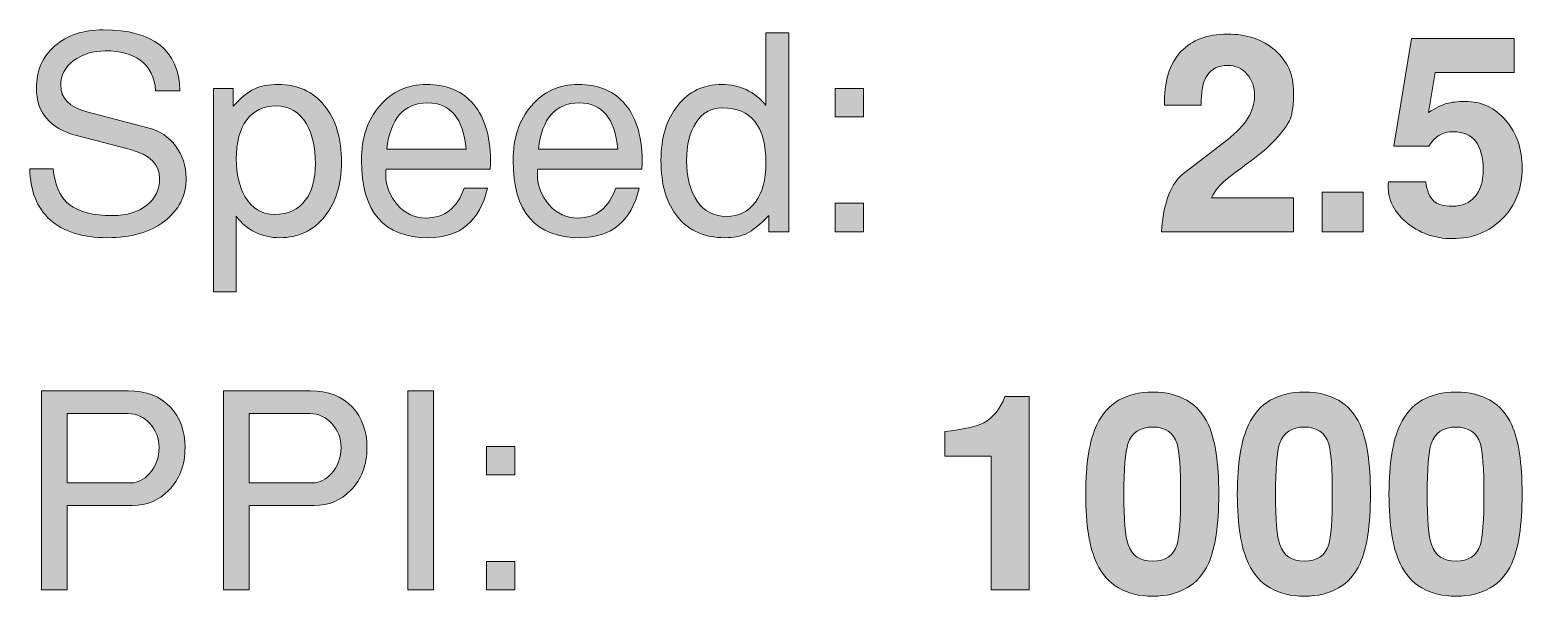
# Model space of a CAD drawing. Header units: inches. Extents: x 1.04 to 10.11, y -6.95 to -1.5.
# Drawn here: x 8.326 to 9.238, y -6.131 to -5.785 of the extents above; entities that cross this region are included whole.
import ezdxf

# ---------------------------------------------------------------- set-up
doc = ezdxf.new("R2010")
doc.units = ezdxf.units.IN
doc.header["$MEASUREMENT"] = 0
doc.layers.add('Layer 1', color=7, linetype='Continuous')

# ---------------------------------------------------------------- blocks, each defined once
blk = doc.blocks.new('block 264')
at = {"layer": 'Layer 1', "true_color": 0xed1f24}
h = blk.add_hatch(color=240, dxfattribs=at)
h.dxf.hatch_style = 2
edge = h.paths.add_edge_path()
edge.add_spline(control_points=[(8.42152, -5.87568), (8.42152, -5.88656), (8.41713, -5.89537), (8.40835, -5.90209), (8.39958, -5.90881), (8.38791, -5.91218), (8.37335, -5.91218), (8.35802, -5.91218), (8.34635, -5.90851), (8.33835, -5.90118), (8.33036, -5.89384), (8.32624, -5.88346), (8.32602, -5.87001), (8.32602, -5.87001), (8.34035, -5.87001), (8.34035, -5.87001), (8.34113, -5.88001), (8.34438, -5.88729), (8.3501, -5.89184), (8.35583, -5.8964), (8.36469, -5.89867), (8.37669, -5.89867), (8.38524, -5.89867), (8.39216, -5.89657), (8.39743, -5.89235), (8.40271, -5.88814), (8.40535, -5.8827), (8.40535, -5.87604), (8.40535, -5.86738), (8.3994, -5.8615), (8.38751, -5.85839), (8.38751, -5.85839), (8.35451, -5.8497), (8.35451, -5.8497), (8.33818, -5.84537), (8.33002, -5.83575), (8.33002, -5.82086), (8.33002, -5.81019), (8.33377, -5.80157), (8.34127, -5.79502), (8.34877, -5.78846), (8.35863, -5.78518), (8.37086, -5.78518), (8.40152, -5.78518), (8.41713, -5.79762), (8.41768, -5.82251), (8.41768, -5.82251), (8.40285, -5.82251), (8.40285, -5.82251), (8.40241, -5.81418), (8.39924, -5.8079), (8.39335, -5.80368), (8.38813, -5.7999), (8.38108, -5.79801), (8.37219, -5.79801), (8.36452, -5.79801), (8.35805, -5.80001), (8.35277, -5.80401), (8.34749, -5.80801), (8.34486, -5.81301), (8.34486, -5.81901), (8.34486, -5.82701), (8.35019, -5.8324), (8.36085, -5.83518), (8.36085, -5.83518), (8.39885, -5.84517), (8.39885, -5.84517), (8.40541, -5.84695), (8.41079, -5.85057), (8.41502, -5.85601), (8.41935, -5.86179), (8.42152, -5.86834), (8.42152, -5.87568)], knot_values=[0, 0, 0, 0, 1, 1, 1, 2, 2, 2, 3, 3, 3, 4, 4, 4, 5, 5, 5, 6, 6, 6, 7, 7, 7, 8, 8, 8, 9, 9, 9, 10, 10, 10, 11, 11, 11, 12, 12, 12, 13, 13, 13, 14, 14, 14, 15, 15, 15, 16, 16, 16, 17, 17, 17, 18, 18, 18, 19, 19, 19, 20, 20, 20, 21, 21, 21, 22, 22, 22, 23, 23, 23, 24, 24, 24, 24], degree=3, periodic=1)
h = blk.add_hatch(color=240, dxfattribs=at)
h.dxf.hatch_style = 2
edge = h.paths.add_edge_path()
edge.add_spline(control_points=[(8.78986, -5.90851), (8.78986, -5.90851), (8.77769, -5.90851), (8.77769, -5.90851), (8.77769, -5.90851), (8.77769, -5.89867), (8.77769, -5.89867), (8.77213, -5.90423), (8.76763, -5.90787), (8.76419, -5.90959), (8.76074, -5.91132), (8.75624, -5.91218), (8.75068, -5.91218), (8.73846, -5.91218), (8.72891, -5.90801), (8.72202, -5.89967), (8.71513, -5.89134), (8.71169, -5.87979), (8.71169, -5.86501), (8.71169, -5.85112), (8.7151, -5.8399), (8.72194, -5.83134), (8.72877, -5.82279), (8.73774, -5.81851), (8.74885, -5.81851), (8.75975, -5.81851), (8.76874, -5.82279), (8.77585, -5.83134), (8.77585, -5.83134), (8.77585, -5.78701), (8.77585, -5.78701), (8.77585, -5.78701), (8.78986, -5.78701), (8.78986, -5.78701), (8.78986, -5.78701), (8.78986, -5.90851), (8.78986, -5.90851)], knot_values=[0, 0, 0, 0, 1, 1, 1, 2, 2, 2, 3, 3, 3, 4, 4, 4, 5, 5, 5, 6, 6, 6, 7, 7, 7, 8, 8, 8, 9, 9, 9, 10, 10, 10, 11, 11, 11, 12, 12, 12, 12], degree=3, periodic=1)
edge = h.paths.add_edge_path()
edge.add_spline(control_points=[(8.77585, -5.86667), (8.77585, -5.84412), (8.76694, -5.83284), (8.74911, -5.83284), (8.74236, -5.83284), (8.73704, -5.83584), (8.73317, -5.84184), (8.72929, -5.84784), (8.72736, -5.85556), (8.72736, -5.86501), (8.72736, -5.87534), (8.72951, -5.88362), (8.73383, -5.88984), (8.73815, -5.89606), (8.74413, -5.89918), (8.75177, -5.89918), (8.75919, -5.89918), (8.76506, -5.89629), (8.76938, -5.89051), (8.7737, -5.88473), (8.77585, -5.87678), (8.77585, -5.86667)], knot_values=[0, 0, 0, 0, 1, 1, 1, 2, 2, 2, 3, 3, 3, 4, 4, 4, 5, 5, 5, 6, 6, 6, 7, 7, 7, 7], degree=3, periodic=1)
h = blk.add_hatch(color=240, dxfattribs=at)
h.dxf.hatch_style = 2
edge = h.paths.add_edge_path()
edge.add_spline(control_points=[(8.51652, -5.86618), (8.51652, -5.87973), (8.51305, -5.89079), (8.5061, -5.89934), (8.49916, -5.9079), (8.49007, -5.91218), (8.47885, -5.91218), (8.46752, -5.91218), (8.45863, -5.90779), (8.45218, -5.89901), (8.45218, -5.89901), (8.45218, -5.94518), (8.45218, -5.94518), (8.45218, -5.94518), (8.43818, -5.94518), (8.43818, -5.94518), (8.43818, -5.94518), (8.43818, -5.82101), (8.43818, -5.82101), (8.43818, -5.82101), (8.45035, -5.82101), (8.45035, -5.82101), (8.45035, -5.82101), (8.45035, -5.83184), (8.45035, -5.83184), (8.45502, -5.82673), (8.4593, -5.82324), (8.46319, -5.82134), (8.46707, -5.81945), (8.47196, -5.81851), (8.47785, -5.81851), (8.48952, -5.81851), (8.49888, -5.82279), (8.50593, -5.83134), (8.51299, -5.8399), (8.51652, -5.85151), (8.51652, -5.86618)], knot_values=[0, 0, 0, 0, 1, 1, 1, 2, 2, 2, 3, 3, 3, 4, 4, 4, 5, 5, 5, 6, 6, 6, 7, 7, 7, 8, 8, 8, 9, 9, 9, 10, 10, 10, 11, 11, 11, 12, 12, 12, 12], degree=3, periodic=1)
edge = h.paths.add_edge_path()
edge.add_spline(control_points=[(8.50052, -5.86701), (8.50052, -5.85701), (8.49869, -5.8489), (8.49504, -5.84267), (8.49083, -5.83534), (8.48463, -5.83167), (8.47643, -5.83167), (8.4688, -5.83167), (8.46284, -5.83451), (8.45858, -5.84018), (8.45432, -5.84584), (8.45218, -5.85384), (8.45218, -5.86418), (8.45218, -5.87328), (8.45396, -5.8809), (8.4575, -5.88701), (8.46171, -5.89434), (8.46775, -5.89801), (8.47561, -5.89801), (8.4838, -5.89801), (8.49006, -5.89512), (8.49437, -5.88934), (8.49847, -5.88401), (8.50052, -5.87657), (8.50052, -5.86701)], knot_values=[0, 0, 0, 0, 1, 1, 1, 2, 2, 2, 3, 3, 3, 4, 4, 4, 5, 5, 5, 6, 6, 6, 7, 7, 7, 8, 8, 8, 8], degree=3, periodic=1)
h = blk.add_hatch(color=240, dxfattribs=at)
h.dxf.hatch_style = 2
edge = h.paths.add_edge_path()
edge.add_spline(control_points=[(8.60752, -5.86517), (8.60752, -5.86729), (8.60746, -5.869), (8.60735, -5.87034), (8.60735, -5.87034), (8.54368, -5.87034), (8.54368, -5.87034), (8.54357, -5.87112), (8.54352, -5.87223), (8.54352, -5.87368), (8.54352, -5.88068), (8.54593, -5.88684), (8.55075, -5.89218), (8.55557, -5.89751), (8.5613, -5.90017), (8.56795, -5.90017), (8.57947, -5.90017), (8.58729, -5.89406), (8.59139, -5.88184), (8.59139, -5.88184), (8.60569, -5.88184), (8.60569, -5.88184), (8.60102, -5.90207), (8.58896, -5.91218), (8.56952, -5.91218), (8.54229, -5.91218), (8.52869, -5.8964), (8.52869, -5.86484), (8.52869, -5.85128), (8.5324, -5.84018), (8.53985, -5.83151), (8.5473, -5.82284), (8.55685, -5.81851), (8.56852, -5.81851), (8.57996, -5.81851), (8.58907, -5.82207), (8.59585, -5.82918), (8.60352, -5.83729), (8.60741, -5.84928), (8.60752, -5.86517)], knot_values=[0, 0, 0, 0, 1, 1, 1, 2, 2, 2, 3, 3, 3, 4, 4, 4, 5, 5, 5, 6, 6, 6, 7, 7, 7, 8, 8, 8, 9, 9, 9, 10, 10, 10, 11, 11, 11, 12, 12, 12, 13, 13, 13, 13], degree=3, periodic=1)
edge = h.paths.add_edge_path()
edge.add_spline(control_points=[(8.59269, -5.85801), (8.59089, -5.83923), (8.58303, -5.82984), (8.56911, -5.82984), (8.55461, -5.82984), (8.5463, -5.83923), (8.54418, -5.85801), (8.54418, -5.85801), (8.59269, -5.85801), (8.59269, -5.85801)], knot_values=[0, 0, 0, 0, 1, 1, 1, 2, 2, 2, 3, 3, 3, 3], degree=3, periodic=1)
h = blk.add_hatch(color=240, dxfattribs=at)
h.dxf.hatch_style = 2
edge = h.paths.add_edge_path()
edge.add_spline(control_points=[(8.70018, -5.86517), (8.70018, -5.86729), (8.70013, -5.869), (8.70001, -5.87034), (8.70001, -5.87034), (8.63635, -5.87034), (8.63635, -5.87034), (8.63624, -5.87112), (8.63618, -5.87223), (8.63618, -5.87368), (8.63618, -5.88068), (8.63859, -5.88684), (8.64341, -5.89218), (8.64823, -5.89751), (8.65396, -5.90017), (8.66062, -5.90017), (8.67214, -5.90017), (8.67995, -5.89406), (8.68405, -5.88184), (8.68405, -5.88184), (8.69835, -5.88184), (8.69835, -5.88184), (8.69368, -5.90207), (8.68163, -5.91218), (8.66218, -5.91218), (8.63496, -5.91218), (8.62135, -5.8964), (8.62135, -5.86484), (8.62135, -5.85128), (8.62507, -5.84018), (8.63251, -5.83151), (8.63996, -5.82284), (8.64952, -5.81851), (8.66118, -5.81851), (8.67263, -5.81851), (8.68174, -5.82207), (8.68852, -5.82918), (8.69618, -5.83729), (8.70007, -5.84928), (8.70018, -5.86517)], knot_values=[0, 0, 0, 0, 1, 1, 1, 2, 2, 2, 3, 3, 3, 4, 4, 4, 5, 5, 5, 6, 6, 6, 7, 7, 7, 8, 8, 8, 9, 9, 9, 10, 10, 10, 11, 11, 11, 12, 12, 12, 13, 13, 13, 13], degree=3, periodic=1)
edge = h.paths.add_edge_path()
edge.add_spline(control_points=[(8.68535, -5.85801), (8.68356, -5.83923), (8.6757, -5.82984), (8.66177, -5.82984), (8.64727, -5.82984), (8.63896, -5.83923), (8.63685, -5.85801), (8.63685, -5.85801), (8.68535, -5.85801), (8.68535, -5.85801)], knot_values=[0, 0, 0, 0, 1, 1, 1, 2, 2, 2, 3, 3, 3, 3], degree=3, periodic=1)
h = blk.add_hatch(color=240, dxfattribs=at)
h.dxf.hatch_style = 2
h.paths.add_polyline_path([(8.83552, -5.83834), (8.81818, -5.83834), (8.81818, -5.82101), (8.83552, -5.82101)])
h.paths.add_polyline_path([(8.83552, -5.90851), (8.81818, -5.90851), (8.81818, -5.89117), (8.83552, -5.89117)])
at = {"layer": 'Layer 1', "lineweight": 0}
for points in [[(8.83552, -5.83834), (8.81818, -5.83834), (8.81818, -5.82101), (8.83552, -5.82101), (8.83552, -5.83834)], [(8.83552, -5.90851), (8.81818, -5.90851), (8.81818, -5.89117), (8.83552, -5.89117), (8.83552, -5.90851)]]:
    blk.add_lwpolyline(points, dxfattribs=at)
for points, knots in [([(8.42152, -5.87568), (8.42152, -5.88656), (8.41713, -5.89537), (8.40835, -5.90209), (8.39958, -5.90881), (8.38791, -5.91218), (8.37335, -5.91218), (8.35802, -5.91218), (8.34635, -5.90851), (8.33835, -5.90118), (8.33036, -5.89384), (8.32624, -5.88346), (8.32602, -5.87001), (8.32602, -5.87001), (8.34035, -5.87001), (8.34035, -5.87001), (8.34113, -5.88001), (8.34438, -5.88729), (8.3501, -5.89184), (8.35583, -5.8964), (8.36469, -5.89867), (8.37669, -5.89867), (8.38524, -5.89867), (8.39216, -5.89657), (8.39743, -5.89235), (8.40271, -5.88814), (8.40535, -5.8827), (8.40535, -5.87604), (8.40535, -5.86738), (8.3994, -5.8615), (8.38751, -5.85839), (8.38751, -5.85839), (8.35451, -5.8497), (8.35451, -5.8497), (8.33818, -5.84537), (8.33002, -5.83575), (8.33002, -5.82086), (8.33002, -5.81019), (8.33377, -5.80157), (8.34127, -5.79502), (8.34877, -5.78846), (8.35863, -5.78518), (8.37086, -5.78518), (8.40152, -5.78518), (8.41713, -5.79762), (8.41768, -5.82251), (8.41768, -5.82251), (8.40285, -5.82251), (8.40285, -5.82251), (8.40241, -5.81418), (8.39924, -5.8079), (8.39335, -5.80368), (8.38813, -5.7999), (8.38108, -5.79801), (8.37219, -5.79801), (8.36452, -5.79801), (8.35805, -5.80001), (8.35277, -5.80401), (8.34749, -5.80801), (8.34486, -5.81301), (8.34486, -5.81901), (8.34486, -5.82701), (8.35019, -5.8324), (8.36085, -5.83518), (8.36085, -5.83518), (8.39885, -5.84517), (8.39885, -5.84517), (8.40541, -5.84695), (8.41079, -5.85057), (8.41502, -5.85601), (8.41935, -5.86179), (8.42152, -5.86834), (8.42152, -5.87568)], [0, 0, 0, 0, 1, 1, 1, 2, 2, 2, 3, 3, 3, 4, 4, 4, 5, 5, 5, 6, 6, 6, 7, 7, 7, 8, 8, 8, 9, 9, 9, 10, 10, 10, 11, 11, 11, 12, 12, 12, 13, 13, 13, 14, 14, 14, 15, 15, 15, 16, 16, 16, 17, 17, 17, 18, 18, 18, 19, 19, 19, 20, 20, 20, 21, 21, 21, 22, 22, 22, 23, 23, 23, 24, 24, 24, 24]), ([(8.78986, -5.90851), (8.78986, -5.90851), (8.77769, -5.90851), (8.77769, -5.90851), (8.77769, -5.90851), (8.77769, -5.89867), (8.77769, -5.89867), (8.77213, -5.90423), (8.76763, -5.90787), (8.76419, -5.90959), (8.76074, -5.91132), (8.75624, -5.91218), (8.75068, -5.91218), (8.73846, -5.91218), (8.72891, -5.90801), (8.72202, -5.89967), (8.71513, -5.89134), (8.71169, -5.87979), (8.71169, -5.86501), (8.71169, -5.85112), (8.7151, -5.8399), (8.72194, -5.83134), (8.72877, -5.82279), (8.73774, -5.81851), (8.74885, -5.81851), (8.75975, -5.81851), (8.76874, -5.82279), (8.77585, -5.83134), (8.77585, -5.83134), (8.77585, -5.78701), (8.77585, -5.78701), (8.77585, -5.78701), (8.78986, -5.78701), (8.78986, -5.78701), (8.78986, -5.78701), (8.78986, -5.90851), (8.78986, -5.90851)], [0, 0, 0, 0, 1, 1, 1, 2, 2, 2, 3, 3, 3, 4, 4, 4, 5, 5, 5, 6, 6, 6, 7, 7, 7, 8, 8, 8, 9, 9, 9, 10, 10, 10, 11, 11, 11, 12, 12, 12, 12]), ([(8.51652, -5.86618), (8.51652, -5.87973), (8.51305, -5.89079), (8.5061, -5.89934), (8.49916, -5.9079), (8.49007, -5.91218), (8.47885, -5.91218), (8.46752, -5.91218), (8.45863, -5.90779), (8.45218, -5.89901), (8.45218, -5.89901), (8.45218, -5.94518), (8.45218, -5.94518), (8.45218, -5.94518), (8.43818, -5.94518), (8.43818, -5.94518), (8.43818, -5.94518), (8.43818, -5.82101), (8.43818, -5.82101), (8.43818, -5.82101), (8.45035, -5.82101), (8.45035, -5.82101), (8.45035, -5.82101), (8.45035, -5.83184), (8.45035, -5.83184), (8.45502, -5.82673), (8.4593, -5.82324), (8.46319, -5.82134), (8.46707, -5.81945), (8.47196, -5.81851), (8.47785, -5.81851), (8.48952, -5.81851), (8.49888, -5.82279), (8.50593, -5.83134), (8.51299, -5.8399), (8.51652, -5.85151), (8.51652, -5.86618)], [0, 0, 0, 0, 1, 1, 1, 2, 2, 2, 3, 3, 3, 4, 4, 4, 5, 5, 5, 6, 6, 6, 7, 7, 7, 8, 8, 8, 9, 9, 9, 10, 10, 10, 11, 11, 11, 12, 12, 12, 12]), ([(8.60752, -5.86517), (8.60752, -5.86729), (8.60746, -5.869), (8.60735, -5.87034), (8.60735, -5.87034), (8.54368, -5.87034), (8.54368, -5.87034), (8.54357, -5.87112), (8.54352, -5.87223), (8.54352, -5.87368), (8.54352, -5.88068), (8.54593, -5.88684), (8.55075, -5.89218), (8.55557, -5.89751), (8.5613, -5.90017), (8.56795, -5.90017), (8.57947, -5.90017), (8.58729, -5.89406), (8.59139, -5.88184), (8.59139, -5.88184), (8.60569, -5.88184), (8.60569, -5.88184), (8.60102, -5.90207), (8.58896, -5.91218), (8.56952, -5.91218), (8.54229, -5.91218), (8.52869, -5.8964), (8.52869, -5.86484), (8.52869, -5.85128), (8.5324, -5.84018), (8.53985, -5.83151), (8.5473, -5.82284), (8.55685, -5.81851), (8.56852, -5.81851), (8.57996, -5.81851), (8.58907, -5.82207), (8.59585, -5.82918), (8.60352, -5.83729), (8.60741, -5.84928), (8.60752, -5.86517)], [0, 0, 0, 0, 1, 1, 1, 2, 2, 2, 3, 3, 3, 4, 4, 4, 5, 5, 5, 6, 6, 6, 7, 7, 7, 8, 8, 8, 9, 9, 9, 10, 10, 10, 11, 11, 11, 12, 12, 12, 13, 13, 13, 13]), ([(8.70018, -5.86517), (8.70018, -5.86729), (8.70013, -5.869), (8.70001, -5.87034), (8.70001, -5.87034), (8.63635, -5.87034), (8.63635, -5.87034), (8.63624, -5.87112), (8.63618, -5.87223), (8.63618, -5.87368), (8.63618, -5.88068), (8.63859, -5.88684), (8.64341, -5.89218), (8.64823, -5.89751), (8.65396, -5.90017), (8.66062, -5.90017), (8.67214, -5.90017), (8.67995, -5.89406), (8.68405, -5.88184), (8.68405, -5.88184), (8.69835, -5.88184), (8.69835, -5.88184), (8.69368, -5.90207), (8.68163, -5.91218), (8.66218, -5.91218), (8.63496, -5.91218), (8.62135, -5.8964), (8.62135, -5.86484), (8.62135, -5.85128), (8.62507, -5.84018), (8.63251, -5.83151), (8.63996, -5.82284), (8.64952, -5.81851), (8.66118, -5.81851), (8.67263, -5.81851), (8.68174, -5.82207), (8.68852, -5.82918), (8.69618, -5.83729), (8.70007, -5.84928), (8.70018, -5.86517)], [0, 0, 0, 0, 1, 1, 1, 2, 2, 2, 3, 3, 3, 4, 4, 4, 5, 5, 5, 6, 6, 6, 7, 7, 7, 8, 8, 8, 9, 9, 9, 10, 10, 10, 11, 11, 11, 12, 12, 12, 13, 13, 13, 13]), ([(8.50052, -5.86701), (8.50052, -5.85701), (8.49869, -5.8489), (8.49504, -5.84267), (8.49083, -5.83534), (8.48463, -5.83167), (8.47643, -5.83167), (8.4688, -5.83167), (8.46284, -5.83451), (8.45858, -5.84018), (8.45432, -5.84584), (8.45218, -5.85384), (8.45218, -5.86418), (8.45218, -5.87328), (8.45396, -5.8809), (8.4575, -5.88701), (8.46171, -5.89434), (8.46775, -5.89801), (8.47561, -5.89801), (8.4838, -5.89801), (8.49006, -5.89512), (8.49437, -5.88934), (8.49847, -5.88401), (8.50052, -5.87657), (8.50052, -5.86701)], [0, 0, 0, 0, 1, 1, 1, 2, 2, 2, 3, 3, 3, 4, 4, 4, 5, 5, 5, 6, 6, 6, 7, 7, 7, 8, 8, 8, 8]), ([(8.59269, -5.85801), (8.59089, -5.83923), (8.58303, -5.82984), (8.56911, -5.82984), (8.55461, -5.82984), (8.5463, -5.83923), (8.54418, -5.85801), (8.54418, -5.85801), (8.59269, -5.85801), (8.59269, -5.85801)], [0, 0, 0, 0, 1, 1, 1, 2, 2, 2, 3, 3, 3, 3]), ([(8.68535, -5.85801), (8.68356, -5.83923), (8.6757, -5.82984), (8.66177, -5.82984), (8.64727, -5.82984), (8.63896, -5.83923), (8.63685, -5.85801), (8.63685, -5.85801), (8.68535, -5.85801), (8.68535, -5.85801)], [0, 0, 0, 0, 1, 1, 1, 2, 2, 2, 3, 3, 3, 3]), ([(8.77585, -5.86667), (8.77585, -5.84412), (8.76694, -5.83284), (8.74911, -5.83284), (8.74236, -5.83284), (8.73704, -5.83584), (8.73317, -5.84184), (8.72929, -5.84784), (8.72736, -5.85556), (8.72736, -5.86501), (8.72736, -5.87534), (8.72951, -5.88362), (8.73383, -5.88984), (8.73815, -5.89606), (8.74413, -5.89918), (8.75177, -5.89918), (8.75919, -5.89918), (8.76506, -5.89629), (8.76938, -5.89051), (8.7737, -5.88473), (8.77585, -5.87678), (8.77585, -5.86667)], [0, 0, 0, 0, 1, 1, 1, 2, 2, 2, 3, 3, 3, 4, 4, 4, 5, 5, 5, 6, 6, 6, 7, 7, 7, 7])]:
    blk.add_open_spline(points, degree=3, knots=knots, dxfattribs=at)
blk = doc.blocks.new('block 265')
at = {"layer": 'Layer 1', "true_color": 0xed1f24}
h = blk.add_hatch(color=240, dxfattribs=at)
h.dxf.hatch_style = 2
edge = h.paths.add_edge_path()
edge.add_spline(control_points=[(9.0983, -5.82327), (9.0983, -5.8306), (9.09763, -5.83605), (9.0963, -5.83961), (9.09519, -5.84238), (9.09263, -5.84605), (9.08863, -5.85061), (9.08463, -5.85516), (9.07994, -5.85944), (9.07455, -5.86344), (9.06916, -5.86744), (9.06391, -5.87141), (9.0588, -5.87535), (9.05368, -5.8793), (9.05013, -5.88344), (9.04813, -5.88777), (9.04813, -5.88777), (9.0983, -5.88777), (9.0983, -5.88777), (9.0983, -5.88777), (9.0983, -5.9086), (9.0983, -5.9086), (9.0983, -5.9086), (9.01763, -5.9086), (9.01763, -5.9086), (9.01863, -5.89083), (9.02334, -5.87872), (9.03176, -5.87227), (9.03176, -5.87227), (9.05802, -5.85211), (9.05802, -5.85211), (9.06898, -5.84366), (9.07446, -5.83477), (9.07446, -5.82544), (9.07446, -5.8201), (9.07291, -5.81569), (9.06981, -5.81219), (9.06671, -5.80869), (9.06278, -5.80694), (9.05802, -5.80694), (9.0466, -5.80694), (9.04123, -5.81505), (9.0419, -5.83127), (9.0419, -5.83127), (9.01946, -5.83127), (9.01946, -5.83127), (9.01902, -5.81694), (9.02235, -5.806), (9.02947, -5.79843), (9.03624, -5.79133), (9.04569, -5.78777), (9.0578, -5.78777), (9.0698, -5.78777), (9.07955, -5.79108), (9.08705, -5.79769), (9.09455, -5.8043), (9.0983, -5.81283), (9.0983, -5.82327)], knot_values=[0, 0, 0, 0, 1, 1, 1, 2, 2, 2, 3, 3, 3, 4, 4, 4, 5, 5, 5, 6, 6, 6, 7, 7, 7, 8, 8, 8, 9, 9, 9, 10, 10, 10, 11, 11, 11, 12, 12, 12, 13, 13, 13, 14, 14, 14, 15, 15, 15, 16, 16, 16, 17, 17, 17, 18, 18, 18, 19, 19, 19, 19], degree=3, periodic=1)
h = blk.add_hatch(color=240, dxfattribs=at)
h.dxf.hatch_style = 2
edge = h.paths.add_edge_path()
edge.add_spline(control_points=[(9.23796, -5.8696), (9.23796, -5.88205), (9.23393, -5.89235), (9.22588, -5.90052), (9.21782, -5.90868), (9.20768, -5.91277), (9.19546, -5.91277), (9.18435, -5.91277), (9.1748, -5.90932), (9.1668, -5.90244), (9.15879, -5.89555), (9.15529, -5.88744), (9.1563, -5.87811), (9.1563, -5.87811), (9.17903, -5.87811), (9.17903, -5.87811), (9.1798, -5.88355), (9.1814, -5.88738), (9.18379, -5.8896), (9.18618, -5.89183), (9.19, -5.89294), (9.19524, -5.89294), (9.20125, -5.89294), (9.20591, -5.89099), (9.20919, -5.88711), (9.21248, -5.88321), (9.21413, -5.87783), (9.21413, -5.87094), (9.21413, -5.85527), (9.20806, -5.84744), (9.19591, -5.84744), (9.18911, -5.84744), (9.18415, -5.85038), (9.18103, -5.85627), (9.18103, -5.85627), (9.15963, -5.85627), (9.15963, -5.85627), (9.15963, -5.85627), (9.17029, -5.79044), (9.17029, -5.79044), (9.17029, -5.79044), (9.23313, -5.79044), (9.23313, -5.79044), (9.23313, -5.79044), (9.23313, -5.81127), (9.23313, -5.81127), (9.23313, -5.81127), (9.18481, -5.81127), (9.18481, -5.81127), (9.18481, -5.81127), (9.1807, -5.83562), (9.1807, -5.83562), (9.18503, -5.83295), (9.18867, -5.83116), (9.1916, -5.83027), (9.19455, -5.82938), (9.1984, -5.82894), (9.20317, -5.82894), (9.21316, -5.82894), (9.22146, -5.83282), (9.22806, -5.8406), (9.23466, -5.84838), (9.23796, -5.85805), (9.23796, -5.8696)], knot_values=[0, 0, 0, 0, 1, 1, 1, 2, 2, 2, 3, 3, 3, 4, 4, 4, 5, 5, 5, 6, 6, 6, 7, 7, 7, 8, 8, 8, 9, 9, 9, 10, 10, 10, 11, 11, 11, 12, 12, 12, 13, 13, 13, 14, 14, 14, 15, 15, 15, 16, 16, 16, 17, 17, 17, 18, 18, 18, 19, 19, 19, 20, 20, 20, 21, 21, 21, 21], degree=3, periodic=1)
h = blk.add_hatch(color=240, dxfattribs=at)
h.dxf.hatch_style = 2
h.paths.add_polyline_path([(9.14079, -5.9086), (9.1158, -5.9086), (9.1158, -5.88427), (9.14079, -5.88427)])
at = {"layer": 'Layer 1', "lineweight": 0}
blk.add_lwpolyline([(9.14079, -5.9086), (9.1158, -5.9086), (9.1158, -5.88427), (9.14079, -5.88427), (9.14079, -5.9086)], dxfattribs=at)
for points, knots in [([(9.0983, -5.82327), (9.0983, -5.8306), (9.09763, -5.83605), (9.0963, -5.83961), (9.09519, -5.84238), (9.09263, -5.84605), (9.08863, -5.85061), (9.08463, -5.85516), (9.07994, -5.85944), (9.07455, -5.86344), (9.06916, -5.86744), (9.06391, -5.87141), (9.0588, -5.87535), (9.05368, -5.8793), (9.05013, -5.88344), (9.04813, -5.88777), (9.04813, -5.88777), (9.0983, -5.88777), (9.0983, -5.88777), (9.0983, -5.88777), (9.0983, -5.9086), (9.0983, -5.9086), (9.0983, -5.9086), (9.01763, -5.9086), (9.01763, -5.9086), (9.01863, -5.89083), (9.02334, -5.87872), (9.03176, -5.87227), (9.03176, -5.87227), (9.05802, -5.85211), (9.05802, -5.85211), (9.06898, -5.84366), (9.07446, -5.83477), (9.07446, -5.82544), (9.07446, -5.8201), (9.07291, -5.81569), (9.06981, -5.81219), (9.06671, -5.80869), (9.06278, -5.80694), (9.05802, -5.80694), (9.0466, -5.80694), (9.04123, -5.81505), (9.0419, -5.83127), (9.0419, -5.83127), (9.01946, -5.83127), (9.01946, -5.83127), (9.01902, -5.81694), (9.02235, -5.806), (9.02947, -5.79843), (9.03624, -5.79133), (9.04569, -5.78777), (9.0578, -5.78777), (9.0698, -5.78777), (9.07955, -5.79108), (9.08705, -5.79769), (9.09455, -5.8043), (9.0983, -5.81283), (9.0983, -5.82327)], [0, 0, 0, 0, 1, 1, 1, 2, 2, 2, 3, 3, 3, 4, 4, 4, 5, 5, 5, 6, 6, 6, 7, 7, 7, 8, 8, 8, 9, 9, 9, 10, 10, 10, 11, 11, 11, 12, 12, 12, 13, 13, 13, 14, 14, 14, 15, 15, 15, 16, 16, 16, 17, 17, 17, 18, 18, 18, 19, 19, 19, 19]), ([(9.23796, -5.8696), (9.23796, -5.88205), (9.23393, -5.89235), (9.22588, -5.90052), (9.21782, -5.90868), (9.20768, -5.91277), (9.19546, -5.91277), (9.18435, -5.91277), (9.1748, -5.90932), (9.1668, -5.90244), (9.15879, -5.89555), (9.15529, -5.88744), (9.1563, -5.87811), (9.1563, -5.87811), (9.17903, -5.87811), (9.17903, -5.87811), (9.1798, -5.88355), (9.1814, -5.88738), (9.18379, -5.8896), (9.18618, -5.89183), (9.19, -5.89294), (9.19524, -5.89294), (9.20125, -5.89294), (9.20591, -5.89099), (9.20919, -5.88711), (9.21248, -5.88321), (9.21413, -5.87783), (9.21413, -5.87094), (9.21413, -5.85527), (9.20806, -5.84744), (9.19591, -5.84744), (9.18911, -5.84744), (9.18415, -5.85038), (9.18103, -5.85627), (9.18103, -5.85627), (9.15963, -5.85627), (9.15963, -5.85627), (9.15963, -5.85627), (9.17029, -5.79044), (9.17029, -5.79044), (9.17029, -5.79044), (9.23313, -5.79044), (9.23313, -5.79044), (9.23313, -5.79044), (9.23313, -5.81127), (9.23313, -5.81127), (9.23313, -5.81127), (9.18481, -5.81127), (9.18481, -5.81127), (9.18481, -5.81127), (9.1807, -5.83562), (9.1807, -5.83562), (9.18503, -5.83295), (9.18867, -5.83116), (9.1916, -5.83027), (9.19455, -5.82938), (9.1984, -5.82894), (9.20317, -5.82894), (9.21316, -5.82894), (9.22146, -5.83282), (9.22806, -5.8406), (9.23466, -5.84838), (9.23796, -5.85805), (9.23796, -5.8696)], [0, 0, 0, 0, 1, 1, 1, 2, 2, 2, 3, 3, 3, 4, 4, 4, 5, 5, 5, 6, 6, 6, 7, 7, 7, 8, 8, 8, 9, 9, 9, 10, 10, 10, 11, 11, 11, 12, 12, 12, 13, 13, 13, 14, 14, 14, 15, 15, 15, 16, 16, 16, 17, 17, 17, 18, 18, 18, 19, 19, 19, 20, 20, 20, 21, 21, 21, 21])]:
    blk.add_open_spline(points, degree=3, knots=knots, dxfattribs=at)
blk = doc.blocks.new('block 263')
at = {"layer": 'Layer 1'}
for name in ['block 264', 'block 265']:
    blk.add_blockref(name, (0, 0), dxfattribs=at)
blk = doc.blocks.new('block 267')
at = {"layer": 'Layer 1', "true_color": 0xed1f24}
h = blk.add_hatch(color=240, dxfattribs=at)
h.dxf.hatch_style = 2
edge = h.paths.add_edge_path()
edge.add_spline(control_points=[(8.42085, -6.04031), (8.42085, -6.0512), (8.41752, -6.05998), (8.41085, -6.06664), (8.40485, -6.07276), (8.39746, -6.07581), (8.38869, -6.07581), (8.38869, -6.07581), (8.34886, -6.07581), (8.34886, -6.07581), (8.34886, -6.07581), (8.34886, -6.12731), (8.34886, -6.12731), (8.34886, -6.12731), (8.33318, -6.12731), (8.33318, -6.12731), (8.33318, -6.12731), (8.33318, -6.00581), (8.33318, -6.00581), (8.33318, -6.00581), (8.38619, -6.00581), (8.38619, -6.00581), (8.39707, -6.00581), (8.40569, -6.00915), (8.41202, -6.01581), (8.41791, -6.02215), (8.42085, -6.03031), (8.42085, -6.04031)], knot_values=[0, 0, 0, 0, 1, 1, 1, 2, 2, 2, 3, 3, 3, 4, 4, 4, 5, 5, 5, 6, 6, 6, 7, 7, 7, 8, 8, 8, 9, 9, 9, 9], degree=3, periodic=1)
edge = h.paths.add_edge_path()
edge.add_spline(control_points=[(8.40502, -6.04031), (8.40502, -6.03476), (8.40313, -6.02993), (8.39935, -6.02581), (8.39558, -6.0217), (8.39113, -6.01965), (8.38602, -6.01965), (8.38602, -6.01965), (8.34886, -6.01965), (8.34886, -6.01965), (8.34886, -6.01965), (8.34886, -6.06198), (8.34886, -6.06198), (8.34886, -6.06198), (8.38802, -6.06198), (8.38802, -6.06198), (8.39191, -6.06198), (8.39558, -6.06015), (8.39902, -6.05648), (8.40302, -6.05214), (8.40502, -6.04676), (8.40502, -6.04031)], knot_values=[0, 0, 0, 0, 1, 1, 1, 2, 2, 2, 3, 3, 3, 4, 4, 4, 5, 5, 5, 6, 6, 6, 7, 7, 7, 7], degree=3, periodic=1)
h = blk.add_hatch(color=240, dxfattribs=at)
h.dxf.hatch_style = 2
edge = h.paths.add_edge_path()
edge.add_spline(control_points=[(8.53202, -6.04031), (8.53202, -6.0512), (8.52869, -6.05998), (8.52202, -6.06664), (8.51602, -6.07276), (8.50863, -6.07581), (8.49985, -6.07581), (8.49985, -6.07581), (8.46002, -6.07581), (8.46002, -6.07581), (8.46002, -6.07581), (8.46002, -6.12731), (8.46002, -6.12731), (8.46002, -6.12731), (8.44435, -6.12731), (8.44435, -6.12731), (8.44435, -6.12731), (8.44435, -6.00581), (8.44435, -6.00581), (8.44435, -6.00581), (8.49736, -6.00581), (8.49736, -6.00581), (8.50824, -6.00581), (8.51685, -6.00915), (8.52319, -6.01581), (8.52907, -6.02215), (8.53202, -6.03031), (8.53202, -6.04031)], knot_values=[0, 0, 0, 0, 1, 1, 1, 2, 2, 2, 3, 3, 3, 4, 4, 4, 5, 5, 5, 6, 6, 6, 7, 7, 7, 8, 8, 8, 9, 9, 9, 9], degree=3, periodic=1)
edge = h.paths.add_edge_path()
edge.add_spline(control_points=[(8.51619, -6.04031), (8.51619, -6.03476), (8.5143, -6.02993), (8.51052, -6.02581), (8.50674, -6.0217), (8.50229, -6.01965), (8.49719, -6.01965), (8.49719, -6.01965), (8.46002, -6.01965), (8.46002, -6.01965), (8.46002, -6.01965), (8.46002, -6.06198), (8.46002, -6.06198), (8.46002, -6.06198), (8.49919, -6.06198), (8.49919, -6.06198), (8.50307, -6.06198), (8.50674, -6.06015), (8.51019, -6.05648), (8.51419, -6.05214), (8.51619, -6.04676), (8.51619, -6.04031)], knot_values=[0, 0, 0, 0, 1, 1, 1, 2, 2, 2, 3, 3, 3, 4, 4, 4, 5, 5, 5, 6, 6, 6, 7, 7, 7, 7], degree=3, periodic=1)
h = blk.add_hatch(color=240, dxfattribs=at)
h.dxf.hatch_style = 2
h.paths.add_polyline_path([(8.57269, -6.12731), (8.55702, -6.12731), (8.55702, -6.00581), (8.57269, -6.00581)])
h = blk.add_hatch(color=240, dxfattribs=at)
h.dxf.hatch_style = 2
h.paths.add_polyline_path([(8.62235, -6.05715), (8.60501, -6.05715), (8.60501, -6.03982), (8.62235, -6.03982)])
h.paths.add_polyline_path([(8.62235, -6.12731), (8.60501, -6.12731), (8.60501, -6.10998), (8.62235, -6.10998)])
at = {"layer": 'Layer 1', "lineweight": 0}
for points in [[(8.57269, -6.12731), (8.55702, -6.12731), (8.55702, -6.00581), (8.57269, -6.00581), (8.57269, -6.12731)], [(8.62235, -6.05715), (8.60501, -6.05715), (8.60501, -6.03982), (8.62235, -6.03982), (8.62235, -6.05715)], [(8.62235, -6.12731), (8.60501, -6.12731), (8.60501, -6.10998), (8.62235, -6.10998), (8.62235, -6.12731)]]:
    blk.add_lwpolyline(points, dxfattribs=at)
for points, knots in [([(8.42085, -6.04031), (8.42085, -6.0512), (8.41752, -6.05998), (8.41085, -6.06664), (8.40485, -6.07276), (8.39746, -6.07581), (8.38869, -6.07581), (8.38869, -6.07581), (8.34886, -6.07581), (8.34886, -6.07581), (8.34886, -6.07581), (8.34886, -6.12731), (8.34886, -6.12731), (8.34886, -6.12731), (8.33318, -6.12731), (8.33318, -6.12731), (8.33318, -6.12731), (8.33318, -6.00581), (8.33318, -6.00581), (8.33318, -6.00581), (8.38619, -6.00581), (8.38619, -6.00581), (8.39707, -6.00581), (8.40569, -6.00915), (8.41202, -6.01581), (8.41791, -6.02215), (8.42085, -6.03031), (8.42085, -6.04031)], [0, 0, 0, 0, 1, 1, 1, 2, 2, 2, 3, 3, 3, 4, 4, 4, 5, 5, 5, 6, 6, 6, 7, 7, 7, 8, 8, 8, 9, 9, 9, 9]), ([(8.53202, -6.04031), (8.53202, -6.0512), (8.52869, -6.05998), (8.52202, -6.06664), (8.51602, -6.07276), (8.50863, -6.07581), (8.49985, -6.07581), (8.49985, -6.07581), (8.46002, -6.07581), (8.46002, -6.07581), (8.46002, -6.07581), (8.46002, -6.12731), (8.46002, -6.12731), (8.46002, -6.12731), (8.44435, -6.12731), (8.44435, -6.12731), (8.44435, -6.12731), (8.44435, -6.00581), (8.44435, -6.00581), (8.44435, -6.00581), (8.49736, -6.00581), (8.49736, -6.00581), (8.50824, -6.00581), (8.51685, -6.00915), (8.52319, -6.01581), (8.52907, -6.02215), (8.53202, -6.03031), (8.53202, -6.04031)], [0, 0, 0, 0, 1, 1, 1, 2, 2, 2, 3, 3, 3, 4, 4, 4, 5, 5, 5, 6, 6, 6, 7, 7, 7, 8, 8, 8, 9, 9, 9, 9]), ([(8.40502, -6.04031), (8.40502, -6.03476), (8.40313, -6.02993), (8.39935, -6.02581), (8.39558, -6.0217), (8.39113, -6.01965), (8.38602, -6.01965), (8.38602, -6.01965), (8.34886, -6.01965), (8.34886, -6.01965), (8.34886, -6.01965), (8.34886, -6.06198), (8.34886, -6.06198), (8.34886, -6.06198), (8.38802, -6.06198), (8.38802, -6.06198), (8.39191, -6.06198), (8.39558, -6.06015), (8.39902, -6.05648), (8.40302, -6.05214), (8.40502, -6.04676), (8.40502, -6.04031)], [0, 0, 0, 0, 1, 1, 1, 2, 2, 2, 3, 3, 3, 4, 4, 4, 5, 5, 5, 6, 6, 6, 7, 7, 7, 7]), ([(8.51619, -6.04031), (8.51619, -6.03476), (8.5143, -6.02993), (8.51052, -6.02581), (8.50674, -6.0217), (8.50229, -6.01965), (8.49719, -6.01965), (8.49719, -6.01965), (8.46002, -6.01965), (8.46002, -6.01965), (8.46002, -6.01965), (8.46002, -6.06198), (8.46002, -6.06198), (8.46002, -6.06198), (8.49919, -6.06198), (8.49919, -6.06198), (8.50307, -6.06198), (8.50674, -6.06015), (8.51019, -6.05648), (8.51419, -6.05214), (8.51619, -6.04676), (8.51619, -6.04031)], [0, 0, 0, 0, 1, 1, 1, 2, 2, 2, 3, 3, 3, 4, 4, 4, 5, 5, 5, 6, 6, 6, 7, 7, 7, 7])]:
    blk.add_open_spline(points, degree=3, knots=knots, dxfattribs=at)
blk = doc.blocks.new('block 268')
at = {"layer": 'Layer 1', "true_color": 0xed1f24}
h = blk.add_hatch(color=240, dxfattribs=at)
h.dxf.hatch_style = 2
edge = h.paths.add_edge_path()
edge.add_spline(control_points=[(8.93674, -6.12741), (8.93674, -6.12741), (8.91341, -6.12741), (8.91341, -6.12741), (8.91341, -6.12741), (8.91341, -6.04574), (8.91341, -6.04574), (8.91341, -6.04574), (8.88508, -6.04574), (8.88508, -6.04574), (8.88508, -6.04574), (8.88508, -6.03057), (8.88508, -6.03057), (8.89629, -6.02947), (8.9043, -6.02768), (8.90908, -6.02524), (8.91463, -6.02224), (8.91891, -6.01691), (8.92191, -6.00924), (8.92191, -6.00924), (8.93674, -6.00924), (8.93674, -6.00924), (8.93674, -6.00924), (8.93674, -6.12741), (8.93674, -6.12741)], knot_values=[0, 0, 0, 0, 1, 1, 1, 2, 2, 2, 3, 3, 3, 4, 4, 4, 5, 5, 5, 6, 6, 6, 7, 7, 7, 8, 8, 8, 8], degree=3, periodic=1)
h = blk.add_hatch(color=240, dxfattribs=at)
h.dxf.hatch_style = 2
edge = h.paths.add_edge_path()
edge.add_spline(control_points=[(9.05257, -6.06891), (9.05257, -6.0879), (9.05046, -6.10202), (9.04624, -6.11124), (9.04002, -6.12457), (9.02869, -6.13124), (9.01224, -6.13124), (8.9958, -6.13124), (8.98441, -6.12457), (8.97807, -6.11124), (8.97352, -6.1018), (8.97124, -6.08769), (8.97124, -6.06891), (8.97124, -6.05013), (8.97352, -6.03602), (8.97807, -6.02658), (8.98441, -6.01324), (8.9958, -6.00657), (9.01224, -6.00657), (9.02869, -6.00657), (9.04002, -6.01324), (9.04624, -6.02658), (9.05046, -6.0358), (9.05257, -6.04991), (9.05257, -6.06891)], knot_values=[0, 0, 0, 0, 1, 1, 1, 2, 2, 2, 3, 3, 3, 4, 4, 4, 5, 5, 5, 6, 6, 6, 7, 7, 7, 8, 8, 8, 8], degree=3, periodic=1)
edge = h.paths.add_edge_path()
edge.add_spline(control_points=[(9.02924, -6.06891), (9.02924, -6.05313), (9.02852, -6.04285), (9.02707, -6.03807), (9.02485, -6.0313), (9.0199, -6.02791), (9.01224, -6.02791), (9.00446, -6.02791), (8.99941, -6.0313), (8.99708, -6.03807), (8.99541, -6.04308), (8.99457, -6.05335), (8.99457, -6.06891), (8.99457, -6.08447), (8.99546, -6.09474), (8.99724, -6.09974), (8.99946, -6.10652), (9.00446, -6.10991), (9.01224, -6.10991), (9.0199, -6.10991), (9.02485, -6.10652), (9.02707, -6.09974), (9.02852, -6.09496), (9.02924, -6.08468), (9.02924, -6.06891)], knot_values=[0, 0, 0, 0, 1, 1, 1, 2, 2, 2, 3, 3, 3, 4, 4, 4, 5, 5, 5, 6, 6, 6, 7, 7, 7, 8, 8, 8, 8], degree=3, periodic=1)
h = blk.add_hatch(color=240, dxfattribs=at)
h.dxf.hatch_style = 2
edge = h.paths.add_edge_path()
edge.add_spline(control_points=[(9.14524, -6.06891), (9.14524, -6.0879), (9.14313, -6.10202), (9.1389, -6.11124), (9.13268, -6.12457), (9.12135, -6.13124), (9.10491, -6.13124), (9.08846, -6.13124), (9.07707, -6.12457), (9.07074, -6.11124), (9.06618, -6.1018), (9.0639, -6.08769), (9.0639, -6.06891), (9.0639, -6.05013), (9.06618, -6.03602), (9.07074, -6.02658), (9.07707, -6.01324), (9.08846, -6.00657), (9.10491, -6.00657), (9.12135, -6.00657), (9.13268, -6.01324), (9.1389, -6.02658), (9.14313, -6.0358), (9.14524, -6.04991), (9.14524, -6.06891)], knot_values=[0, 0, 0, 0, 1, 1, 1, 2, 2, 2, 3, 3, 3, 4, 4, 4, 5, 5, 5, 6, 6, 6, 7, 7, 7, 8, 8, 8, 8], degree=3, periodic=1)
edge = h.paths.add_edge_path()
edge.add_spline(control_points=[(9.12191, -6.06891), (9.12191, -6.05313), (9.12118, -6.04285), (9.11974, -6.03807), (9.11751, -6.0313), (9.11257, -6.02791), (9.10491, -6.02791), (9.09713, -6.02791), (9.09207, -6.0313), (9.08974, -6.03807), (9.08807, -6.04308), (9.08724, -6.05335), (9.08724, -6.06891), (9.08724, -6.08447), (9.08813, -6.09474), (9.0899, -6.09974), (9.09213, -6.10652), (9.09713, -6.10991), (9.10491, -6.10991), (9.11257, -6.10991), (9.11751, -6.10652), (9.11974, -6.09974), (9.12118, -6.09496), (9.12191, -6.08468), (9.12191, -6.06891)], knot_values=[0, 0, 0, 0, 1, 1, 1, 2, 2, 2, 3, 3, 3, 4, 4, 4, 5, 5, 5, 6, 6, 6, 7, 7, 7, 8, 8, 8, 8], degree=3, periodic=1)
h = blk.add_hatch(color=240, dxfattribs=at)
h.dxf.hatch_style = 2
edge = h.paths.add_edge_path()
edge.add_spline(control_points=[(9.23791, -6.06891), (9.23791, -6.0879), (9.2358, -6.10202), (9.23157, -6.11124), (9.22536, -6.12457), (9.21402, -6.13124), (9.19758, -6.13124), (9.18113, -6.13124), (9.16975, -6.12457), (9.16341, -6.11124), (9.15885, -6.1018), (9.15658, -6.08769), (9.15658, -6.06891), (9.15658, -6.05013), (9.15885, -6.03602), (9.16341, -6.02658), (9.16975, -6.01324), (9.18113, -6.00657), (9.19758, -6.00657), (9.21402, -6.00657), (9.22536, -6.01324), (9.23157, -6.02658), (9.2358, -6.0358), (9.23791, -6.04991), (9.23791, -6.06891)], knot_values=[0, 0, 0, 0, 1, 1, 1, 2, 2, 2, 3, 3, 3, 4, 4, 4, 5, 5, 5, 6, 6, 6, 7, 7, 7, 8, 8, 8, 8], degree=3, periodic=1)
edge = h.paths.add_edge_path()
edge.add_spline(control_points=[(9.21458, -6.06891), (9.21458, -6.05313), (9.21385, -6.04285), (9.21241, -6.03807), (9.21018, -6.0313), (9.20524, -6.02791), (9.19758, -6.02791), (9.1898, -6.02791), (9.18475, -6.0313), (9.18241, -6.03807), (9.18075, -6.04308), (9.17991, -6.05335), (9.17991, -6.06891), (9.17991, -6.08447), (9.1808, -6.09474), (9.18258, -6.09974), (9.1848, -6.10652), (9.1898, -6.10991), (9.19758, -6.10991), (9.20524, -6.10991), (9.21018, -6.10652), (9.21241, -6.09974), (9.21385, -6.09496), (9.21458, -6.08468), (9.21458, -6.06891)], knot_values=[0, 0, 0, 0, 1, 1, 1, 2, 2, 2, 3, 3, 3, 4, 4, 4, 5, 5, 5, 6, 6, 6, 7, 7, 7, 8, 8, 8, 8], degree=3, periodic=1)
at = {"layer": 'Layer 1', "lineweight": 0}
for points in [[(8.93674, -6.12741), (8.93674, -6.12741), (8.91341, -6.12741), (8.91341, -6.12741), (8.91341, -6.12741), (8.91341, -6.04574), (8.91341, -6.04574), (8.91341, -6.04574), (8.88508, -6.04574), (8.88508, -6.04574), (8.88508, -6.04574), (8.88508, -6.03057), (8.88508, -6.03057), (8.89629, -6.02947), (8.9043, -6.02768), (8.90908, -6.02524), (8.91463, -6.02224), (8.91891, -6.01691), (8.92191, -6.00924), (8.92191, -6.00924), (8.93674, -6.00924), (8.93674, -6.00924), (8.93674, -6.00924), (8.93674, -6.12741), (8.93674, -6.12741)], [(9.05257, -6.06891), (9.05257, -6.0879), (9.05046, -6.10202), (9.04624, -6.11124), (9.04002, -6.12457), (9.02869, -6.13124), (9.01224, -6.13124), (8.9958, -6.13124), (8.98441, -6.12457), (8.97807, -6.11124), (8.97352, -6.1018), (8.97124, -6.08769), (8.97124, -6.06891), (8.97124, -6.05013), (8.97352, -6.03602), (8.97807, -6.02658), (8.98441, -6.01324), (8.9958, -6.00657), (9.01224, -6.00657), (9.02869, -6.00657), (9.04002, -6.01324), (9.04624, -6.02658), (9.05046, -6.0358), (9.05257, -6.04991), (9.05257, -6.06891)], [(9.14524, -6.06891), (9.14524, -6.0879), (9.14313, -6.10202), (9.1389, -6.11124), (9.13268, -6.12457), (9.12135, -6.13124), (9.10491, -6.13124), (9.08846, -6.13124), (9.07707, -6.12457), (9.07074, -6.11124), (9.06618, -6.1018), (9.0639, -6.08769), (9.0639, -6.06891), (9.0639, -6.05013), (9.06618, -6.03602), (9.07074, -6.02658), (9.07707, -6.01324), (9.08846, -6.00657), (9.10491, -6.00657), (9.12135, -6.00657), (9.13268, -6.01324), (9.1389, -6.02658), (9.14313, -6.0358), (9.14524, -6.04991), (9.14524, -6.06891)], [(9.23791, -6.06891), (9.23791, -6.0879), (9.2358, -6.10202), (9.23157, -6.11124), (9.22536, -6.12457), (9.21402, -6.13124), (9.19758, -6.13124), (9.18113, -6.13124), (9.16975, -6.12457), (9.16341, -6.11124), (9.15885, -6.1018), (9.15658, -6.08769), (9.15658, -6.06891), (9.15658, -6.05013), (9.15885, -6.03602), (9.16341, -6.02658), (9.16975, -6.01324), (9.18113, -6.00657), (9.19758, -6.00657), (9.21402, -6.00657), (9.22536, -6.01324), (9.23157, -6.02658), (9.2358, -6.0358), (9.23791, -6.04991), (9.23791, -6.06891)], [(9.02924, -6.06891), (9.02924, -6.05313), (9.02852, -6.04285), (9.02707, -6.03807), (9.02485, -6.0313), (9.0199, -6.02791), (9.01224, -6.02791), (9.00446, -6.02791), (8.99941, -6.0313), (8.99708, -6.03807), (8.99541, -6.04308), (8.99457, -6.05335), (8.99457, -6.06891), (8.99457, -6.08447), (8.99546, -6.09474), (8.99724, -6.09974), (8.99946, -6.10652), (9.00446, -6.10991), (9.01224, -6.10991), (9.0199, -6.10991), (9.02485, -6.10652), (9.02707, -6.09974), (9.02852, -6.09496), (9.02924, -6.08468), (9.02924, -6.06891)], [(9.12191, -6.06891), (9.12191, -6.05313), (9.12118, -6.04285), (9.11974, -6.03807), (9.11751, -6.0313), (9.11257, -6.02791), (9.10491, -6.02791), (9.09713, -6.02791), (9.09207, -6.0313), (9.08974, -6.03807), (9.08807, -6.04308), (9.08724, -6.05335), (9.08724, -6.06891), (9.08724, -6.08447), (9.08813, -6.09474), (9.0899, -6.09974), (9.09213, -6.10652), (9.09713, -6.10991), (9.10491, -6.10991), (9.11257, -6.10991), (9.11751, -6.10652), (9.11974, -6.09974), (9.12118, -6.09496), (9.12191, -6.08468), (9.12191, -6.06891)], [(9.21458, -6.06891), (9.21458, -6.05313), (9.21385, -6.04285), (9.21241, -6.03807), (9.21018, -6.0313), (9.20524, -6.02791), (9.19758, -6.02791), (9.1898, -6.02791), (9.18475, -6.0313), (9.18241, -6.03807), (9.18075, -6.04308), (9.17991, -6.05335), (9.17991, -6.06891), (9.17991, -6.08447), (9.1808, -6.09474), (9.18258, -6.09974), (9.1848, -6.10652), (9.1898, -6.10991), (9.19758, -6.10991), (9.20524, -6.10991), (9.21018, -6.10652), (9.21241, -6.09974), (9.21385, -6.09496), (9.21458, -6.08468), (9.21458, -6.06891)]]:
    blk.add_open_spline(points, degree=3, knots=[0, 0, 0, 0, 1, 1, 1, 2, 2, 2, 3, 3, 3, 4, 4, 4, 5, 5, 5, 6, 6, 6, 7, 7, 7, 8, 8, 8, 8], dxfattribs=at)
blk = doc.blocks.new('block 266')
at = {"layer": 'Layer 1'}
for name in ['block 267', 'block 268']:
    blk.add_blockref(name, (0, 0), dxfattribs=at)
blk = doc.blocks.new('block 99')
at = {"layer": 'Layer 1'}
for name in ['block 263', 'block 266']:
    blk.add_blockref(name, (0, 0), dxfattribs=at)

msp = doc.modelspace()

# ---------------------------------------------------------------- block references
at = {"layer": 'Layer 1'}
msp.add_blockref('block 99', (0, 0), dxfattribs=at)

doc.saveas('drawing.dxf')
